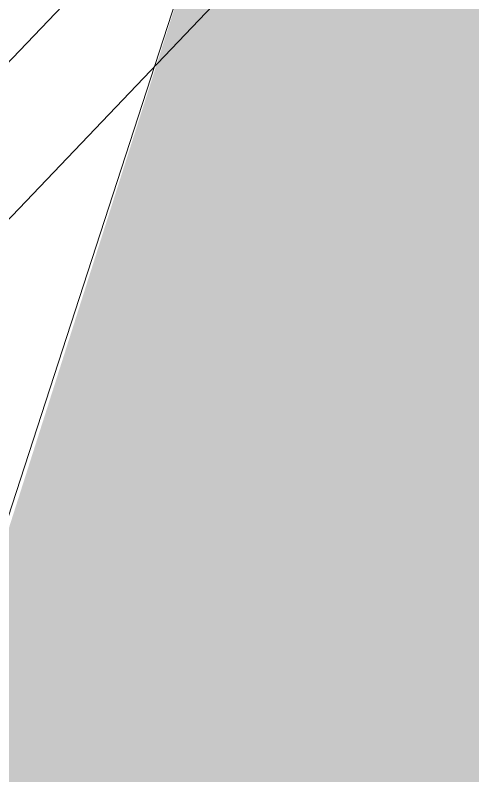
# Model space of a CAD drawing. Header units: inches. Extents: x 46944 to 1771531, y 9954 to 15548976.
# Drawn here: x 221658.9 to 221684.2, y 1549529.41 to 1549571.43 of the extents above; entities that cross this region are included whole.
import ezdxf

# ---------------------------------------------------------------- set-up
doc = ezdxf.new("R2010")
doc.units = ezdxf.units.IN
doc.header["$MEASUREMENT"] = 0
doc.layers.add('AGRICULTURAL UNIVERSITY', color=7, linetype='Continuous', true_color=0xdfb3ff)
doc.layers.add('CART TRACK', color=30, linetype='Continuous')
doc.layers.add('PRIVATE SOLAR PROJECT', color=254, linetype='Continuous')
doc.layers.add('STREAM', color=140, linetype='Continuous', lineweight=0)

msp = doc.modelspace()

# ---------------------------------------------------------------- hatches: boundary and pattern name
at = {"layer": 'AGRICULTURAL UNIVERSITY', "lineweight": 5}
h = msp.add_hatch(dxfattribs=at)
h.set_pattern_fill('SACNCR,_O', color=256, scale=1500)
h.set_pattern_definition([(45, (33741.5, 43816), (-99.436891, 99.436891), []), (45, (33840.94, 43816), (-99.436891, 99.436891), [0, -140.625])])
h.paths.add_polyline_path([(221685.3413, 1549388.68636), (221644.01136, 1549482.53699), (221641.51545, 1549491.466), (221654.47761, 1549530.33123), (221671.04531, 1549582.28308), (221707.87296, 1549702.02148), (221728.03094, 1549769.64668), (221758.31016, 1549779.05627), (221811.94413, 1549768.49876), (221825.88812, 1549719.27801), (221871.15324, 1549700.33285), (221870.07065, 1549675.28023), (221901.37869, 1549669.53919), (221995.38712, 1549682.18238), (221999.93577, 1549698.21956), (222014.36406, 1549698.28523), (222018.30266, 1549757.22088), (222153.65215, 1549845.25276), (222180.1127, 1549746.76024), (222186.90117, 1549719.80006), (222260.64631, 1549735.77409), (222292.74369, 1549666.29372), (222486.75748, 1549708.77047), (222506.41027, 1549767.49984), (222464.43295, 1549818.70192), (222388.61538, 1549839.67406), (222315.80215, 1549884.49975), (222303.89296, 1549897.98258), (222333.63219, 1549931.92276), (222368.91454, 1549948.27844), (222427.7202, 1549941.68084), (222453.99171, 1550020.10089), (222468.29261, 1550062.78885), (222453.5267, 1550074.90047), (222467.60247, 1550114.35625), (222499.91308, 1550205.0358), (222680.95164, 1550291.91465), (222716.01978, 1550308.74355), (222955.54003, 1550287.60816), (223060.28196, 1550270.83578), (223091.7396, 1550291.22534), (223223.30451, 1550264.80636), (223265.45536, 1550391.48499), (223236.06511, 1550479.16255), (223383.77282, 1550401.33827), (223603.62358, 1550285.50324), (223834.54059, 1550163.83762), (224303.16421, 1549918.45019), (224213.35306, 1549732.58389), (224130.6697, 1549552.08395), (223921.65434, 1549097.2605), (223808.14194, 1549193.86064), (223773.93558, 1549222.32027), (223680.59509, 1549258.20882), (223518.14126, 1549306.57062), (223445.7657, 1549141.40172), (223378.98244, 1548996.89414), (223376.88725, 1548992.3605), (223377.45539, 1548934.24862), (223297.90985, 1548951.68313), (223273.0526, 1548959.15295), (223259.72062, 1548963.15932), (223201.47794, 1548878.94528), (223220.86256, 1548779.22715), (223185.94369, 1548805.46411), (223082.98514, 1548840.00633), (222994.41667, 1548823.31663), (222681.60066, 1548960.10829), (222518.55103, 1549027.63381), (222233.83382, 1549152.49214), (221882.1198, 1549305.33129)])
at = {"layer": 'PRIVATE SOLAR PROJECT', "lineweight": 5}
h = msp.add_hatch(color=256, dxfattribs=at)
h.dxf.hatch_style = 1
h.paths.add_polyline_path([(221685.3413, 1549388.68636), (221644.01136, 1549482.53699), (221641.51545, 1549491.466), (221654.47761, 1549530.33123), (221671.04531, 1549582.28308), (221707.87296, 1549702.02148), (221728.03094, 1549769.64668), (221758.31016, 1549779.05627), (221811.94413, 1549768.49876), (221825.88812, 1549719.27801), (221871.15324, 1549700.33285), (221870.07065, 1549675.28023), (221901.37869, 1549669.53919), (221995.38712, 1549682.18238), (221999.93577, 1549698.21956), (222014.36406, 1549698.28523), (222018.30266, 1549757.22088), (222153.65215, 1549845.25276), (222180.1127, 1549746.76024), (222186.90117, 1549719.80006), (222260.64631, 1549735.77409), (222292.74369, 1549666.29372), (222486.75748, 1549708.77047), (222506.41027, 1549767.49984), (222464.43295, 1549818.70192), (222388.61538, 1549839.67406), (222315.80215, 1549884.49975), (222303.89296, 1549897.98258), (222333.63219, 1549931.92276), (222368.91454, 1549948.27844), (222427.7202, 1549941.68084), (222453.99171, 1550020.10089), (222468.29261, 1550062.78885), (222453.5267, 1550074.90047), (222467.60247, 1550114.35625), (222499.91308, 1550205.0358), (222680.95164, 1550291.91465), (222716.01978, 1550308.74355), (222955.54003, 1550287.60816), (223060.28196, 1550270.83578), (223091.7396, 1550291.22534), (223223.30451, 1550264.80636), (223265.45536, 1550391.48499), (223236.06511, 1550479.16255), (223383.77282, 1550401.33827), (223603.62358, 1550285.50324), (223834.54059, 1550163.83762), (224303.16421, 1549918.45019), (224213.35306, 1549732.58389), (224130.6697, 1549552.08395), (223921.65434, 1549097.2605), (223808.14194, 1549193.86064), (223773.93558, 1549222.32027), (223680.59509, 1549258.20882), (223518.14126, 1549306.57062), (223445.7657, 1549141.40172), (223378.98244, 1548996.89414), (223376.88725, 1548992.3605), (223377.45539, 1548934.24862), (223297.90985, 1548951.68313), (223273.0526, 1548959.15295), (223259.72062, 1548963.15932), (223201.47794, 1548878.94528), (223220.86256, 1548779.22715), (223185.94369, 1548805.46411), (223082.98514, 1548840.00633), (222994.41667, 1548823.31663), (222681.60066, 1548960.10829), (222518.55103, 1549027.63381), (222233.83382, 1549152.49214), (221882.1198, 1549305.33129)])

# ---------------------------------------------------------------- linework, layer by layer
at = {"layer": 'CART TRACK', "linetype": 'Continuous', "lineweight": 5, "ltscale": 50}
for points in [[(221668.21954, 1548699.79179), (221582.54927, 1548732.08792), (221536.95261, 1548755.58798), (221495.50397, 1548795.44522), (221470.264, 1548843.83384), (221451.30999, 1548910.95251), (221437.38544, 1548981.62846), (221439.02202, 1549047.50824), (221453.66701, 1549137.63822), (221466.97427, 1549220.25541), (221485.07659, 1549310.82738), (221510.52627, 1549380.45577), (221531.41848, 1549427.24497), (221556.8399, 1549463.99895), (221612.71008, 1549520.78454), (221680.97393, 1549592.37516), (221752.71859, 1549670.1144), (221857.05003, 1549773.80509)], [(221668.21954, 1548699.79179), (221582.54927, 1548732.08792), (221536.95261, 1548755.58798), (221495.50397, 1548795.44522), (221470.264, 1548843.83384), (221451.30999, 1548910.95251), (221437.38544, 1548981.62846), (221439.02202, 1549047.50824), (221453.66701, 1549137.63822), (221466.97427, 1549220.25541), (221485.07659, 1549310.82738), (221510.52627, 1549380.45577), (221531.41848, 1549427.24497), (221556.8399, 1549463.99895), (221612.71008, 1549520.78454), (221680.97393, 1549592.37516), (221752.71859, 1549670.1144), (221857.05003, 1549773.80509)], [(221670.14, 1548705.48), (221584.99, 1548737.58), (221540.48, 1548760.52), (221500.37, 1548799.09), (221475.87, 1548846.06), (221457.15, 1548912.35), (221443.4, 1548982.14), (221445.01, 1549046.95), (221459.59, 1549136.68), (221472.88, 1549219.19), (221490.87, 1549309.2), (221516.09, 1549378.2), (221536.67, 1549424.29), (221561.48, 1549460.16), (221617.02, 1549516.61), (221685.35, 1549588.27), (221757.04, 1549665.95), (221861.25, 1549769.52)], [(221670.14, 1548705.48), (221584.99, 1548737.58), (221540.48, 1548760.52), (221500.37, 1548799.09), (221475.87, 1548846.06), (221457.15, 1548912.35), (221443.4, 1548982.14), (221445.01, 1549046.95), (221459.59, 1549136.68), (221472.88, 1549219.19), (221490.87, 1549309.2), (221516.09, 1549378.2), (221536.67, 1549424.29), (221561.48, 1549460.16), (221617.02, 1549516.61), (221685.35, 1549588.27), (221757.04, 1549665.95), (221861.25, 1549769.52)]]:
    msp.add_lwpolyline(points, dxfattribs=at)
at = {"layer": 'PRIVATE SOLAR PROJECT', "lineweight": 5, "elevation": 1485.67667}
msp.add_lwpolyline([(221728.03094, 1549769.64668), (221707.87296, 1549702.02148), (221671.04531, 1549582.28308), (221641.51545, 1549491.466)], dxfattribs=at)
msp.add_lwpolyline([(221728.03094, 1549769.64668), (221707.87296, 1549702.02148), (221671.04531, 1549582.28308), (221641.51545, 1549491.466)], dxfattribs=at)
msp.add_lwpolyline([(221728.03094, 1549769.64668), (221707.87296, 1549702.02148), (221671.04531, 1549582.28308), (221641.51545, 1549491.466)], dxfattribs=at)
msp.add_lwpolyline([(221728.03094, 1549769.64668), (221707.87296, 1549702.02148), (221671.04531, 1549582.28308), (221641.51545, 1549491.466)], dxfattribs=at)
at = {"layer": 'STREAM', "lineweight": 5, "extrusion": (0.009448, 0.010215, 0.999903), "const_width": 4.97024, "elevation": 19408.03725}
msp.add_lwpolyline([(221620.07923, 1549365.12037), (222226.35768, 1549369.48025), (222705.75281, 1549531.87472), (223560.3976, 1550178.3816)], dxfattribs=at)
msp.add_lwpolyline([(221620.07923, 1549365.12037), (222226.35768, 1549369.48025), (222705.75281, 1549531.87472), (223560.3976, 1550178.3816)], dxfattribs=at)

doc.saveas('drawing.dxf')
